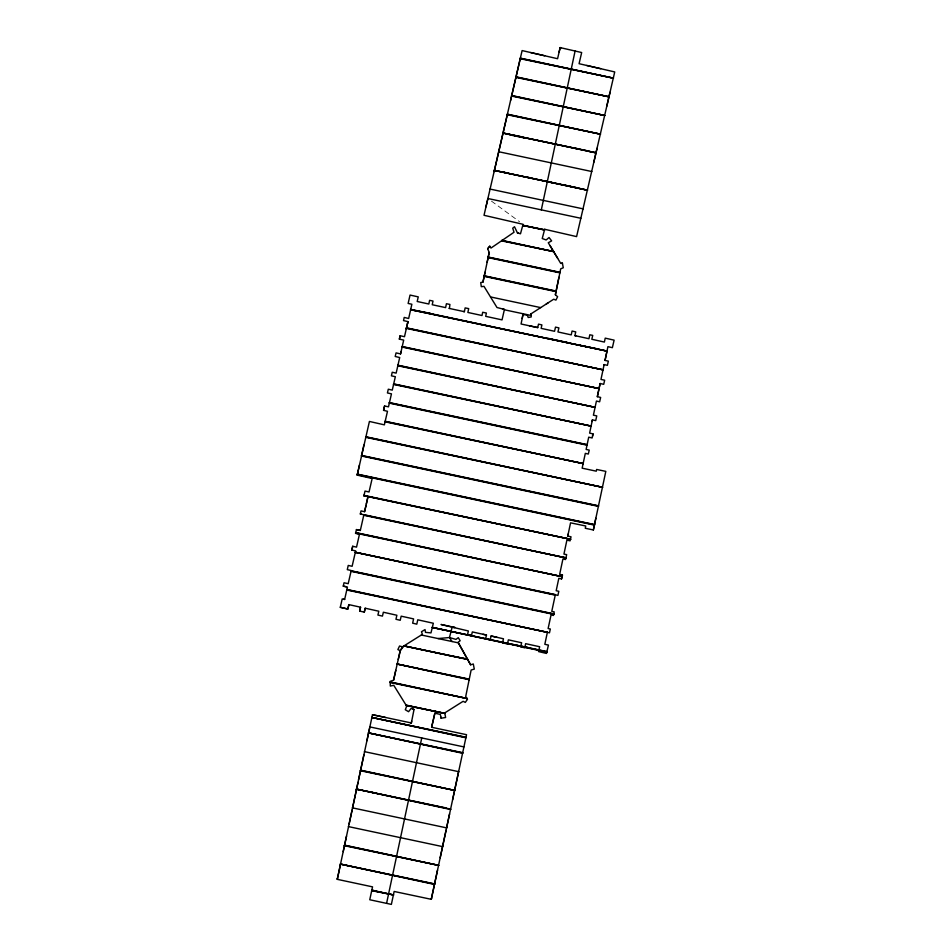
<?xml version="1.0" encoding="UTF-8"?>
<svg xmlns="http://www.w3.org/2000/svg" width="952" height="952" viewBox="0 0 952 952"><rect width="100%" height="100%" fill="white"/><g stroke="black" fill="none" stroke-linecap="round" stroke-linejoin="round"><path stroke-width="0.71" stroke-dasharray="4.76 3.57" d="M491.422 201.098L519.554 221.721"/><path stroke-width="1.43" d="M434.576 884.456L340.352 864.071L434.588 883.884M344.35 845.685L438.729 865.392L344.588 845.15M348.373 826.586L442.74 846.649M352.383 807.843L446.762 827.907M360.392 770.715L454.782 790.434L360.618 770.192M364.402 751.628L458.805 771.691M462.672 753.282L368.412 732.885L462.684 752.699M371.601 890.655L393.581 894.975L371.827 890.132M379.396 891.738L377.23 891.857M384.798 892.893L383.846 892.905M450.629 809.497L356.381 789.101L445.941 807.927M489.911 189.043L583.195 208.881M564.155 185.021L587.515 190.21L494.219 170.372L578.09 187.984M498.539 151.701L591.846 171.538M502.858 133.018L596.166 152.855L502.858 133.018L521.672 136.802M508.392 173.169L503.739 172.181M512.152 135.351L526.313 138.361M515.805 77.35L609.149 96.842L516.032 76.826M520.125 58.679L613.469 78.171L520.351 58.155M531.621 178.107L526.98 177.12M351.145 570.784L553.79 613.861M361.57 455.437L598.499 505.81M365.616 437.277L602.568 487.305L365.818 436.754M384.989 421.807L583.267 463.6L385.191 421.272M389.451 402.589L587.146 444.62M393.497 384.43L591.228 426.115L393.7 383.894M397.746 365.747L595.214 407.361L397.948 365.211M406.314 328.38L603.152 369.864L406.504 327.845M546.888 652.156L432.172 627.416L546.924 651.584M529.74 647.931L512.64 644.516M567.785 342.541L548.162 338.365M355.548 533.108L562.204 576.686L355.75 532.573M555.325 595.167L355.215 552.267L555.361 594.595M363.89 495.695L570.593 539.284L363.89 495.695L367.984 496.67L364.58 511.676L361.034 510.903L360.32 513.973L363.866 514.782L360.32 530.454L356.441 529.586L355.572 533.37L359.451 534.286L356.536 547.126L352.704 546.258L351.835 550.042L355.667 550.91L352.121 566.285L348.242 565.428L347.29 569.641L351.217 570.51L348.194 583.683L344.029 582.767L343.255 586.123L346.171 586.765M410.562 309.686L607.138 351.121L410.562 309.686L430.387 313.327M346.683 590.002L547.507 632.342L346.885 589.466M357.416 474.144L594.512 524.552M363.676 515.246L566.047 557.908L363.878 514.711M402.018 347.052L599.177 388.618L402.22 346.528M488.233 257.052L559.978 272.296M465.945 737.812L371.78 717.439L465.992 737.241M390.106 682.501L467.194 698.53L390.296 681.965M469.229 679.728L397.091 664.032L469.276 679.157M484.294 275.806L556.123 291.074M501.644 240.88L553.814 251.614L501.835 240.344M408.075 705.658L445.024 713.417L406.076 705.491L408.087 705.563M418.797 668.744L469.348 679.395M411.704 721.128L411.347 722.961L410.3 722.735M435.766 652.763L467.753 659.248L403.85 645.884L435.778 652.667M433.267 711.013L406.159 705.146M448.535 655.476L467.706 659.462M406.135 705.242L406.694 706.146L405.302 709.74L408.563 711.703L411.157 708.395L414.025 709.49L411.347 722.961L372.482 714.714L337.27 879.339L372.541 886.859L369.757 899.747L391.367 904.4L394.14 891.465L431.28 899.319L466.539 734.694L431.613 727.268L434.874 713.179L440.324 714.428L441.145 718.213L445.607 717.499L444.786 712.893L463.136 701.303L465.29 702.409L467.492 699.292L465.718 696.507L471.133 670.018L474.298 669.101L473.287 663.984L470.609 664.793L458.055 642.279L460.161 640.744L458.293 637.673L455.948 639.399L449.475 637.531L438.027 638.554M523.826 225.743L522.803 225.207L544.52 229.825L523.85 225.648M435.195 711.418L433.279 710.918M531.145 313.755L531.216 316.957L528.193 317.48L527.337 315.136L522.981 314.517L521.065 324.001L537.737 327.595L538.499 324.144L541.902 324.918L541.129 328.357L554.552 331.284L555.504 327.119L558.907 327.881L557.955 331.95L571.224 334.878L572.081 331.046L575.734 331.903L574.913 335.639L588.955 338.71L589.812 334.783L592.739 335.401L591.823 339.281L604.377 342.065L605.234 338.138L614.111 340.15L612.374 347.67L607.923 346.659L605.044 360.415L608.352 361.129L607.4 365.354L604.139 364.58L600.974 379.432L604.663 380.205L603.711 384.322L600.117 383.513L597.332 396.687L600.641 397.448L599.629 401.803L596.428 401.042L593.405 415.179L596.761 415.893L595.714 420.594L592.406 419.868L592.061 421.486M522.184 318.468L522.981 314.517M463.469 311.494L464.386 311.685L465.147 307.901L468.693 308.627L467.872 312.458L482.01 315.517L482.676 312.268L486.377 313.029L485.698 316.338L502.037 319.884L504.429 309.436L497.003 307.52L483.973 286.338L481.295 286.683L480.724 282.554L482.973 282.078L485.044 272.189M530.645 314.089L553.683 299.225L555.932 300.094L557.622 296.691L555.373 294.775L558.955 277.294M490.577 296.953L540.605 307.591M555.373 294.775L560.68 268.857L563.275 267.75L562.358 262.966L561.585 263.168M483.021 634.282L486.472 635.043L485.651 638.78L490.256 639.78L491.113 635.995L503.477 638.78L502.525 642.85L507.452 643.957L508.368 639.839L521.636 642.755L520.673 646.872L524.754 647.788L525.659 643.671L539.653 646.729L538.546 651.573L546.496 653.441L548.423 645.099L544.83 644.29L547.364 632.354L549.471 632.842L550.327 629.01L548.126 628.522L551.053 614.921L553.445 615.444L554.219 611.898L551.779 611.327L555.313 594.798L557.908 595.417L558.812 591.299L556.182 590.728L558.812 578.316L561.549 578.935L562.453 574.96L559.681 574.294L562.929 558.955L565.524 559.538L566.666 554.647L563.941 554.076L566.904 540.129L570.069 540.843L571.033 536.821L567.773 536.059L568.213 533.977M487.127 262.312L489.197 252.423L487.662 248.734L489.78 246.187L490.97 248.067L514.02 232.252L512.723 228.182L514.496 226.743L517.471 232.966L518.852 233.347M482.973 282.078L489.197 252.423M567.773 536.059L570.557 522.838L585.742 525.992L585.266 528.253L593.358 529.966L605.817 471.371L596.618 469.455L596.273 471.18L582.148 468.17L585.313 453.366L588.324 454.033L589.24 450.106L586.123 449.439L588.717 437.17L592.12 437.979L593.025 433.91L589.621 433.1L592.406 419.868M597.332 396.687L600.117 383.513M603.996 365.247L604.139 364.58M605.044 360.415L606.983 351.181M386.583 903.365L421.748 737.955M541.319 209.868L575.091 51.027M431.506 898.236L431.28 899.319L434.243 885.467M593.358 529.966L595.845 518.257M340.507 864.202L337.27 879.339L337.508 878.256M343.196 851.635L346.528 836.094M349.134 823.92L352.085 810.057M352.537 807.974L358.023 782.354M358.547 779.866L363.95 754.638M366.913 740.775L369.876 726.923L463.921 746.915M370.495 792.1L375.421 792.933M379.324 892.048L372.91 890.358M393.581 894.975L379.17 891.917M434.517 884.182L437.527 870.128M440.181 857.752L446.107 830.049M446.559 827.966L449.57 813.912M452.581 799.858L458.602 771.751M356.381 789.458L361.308 789.934M554.861 183.046L549.982 182.225M577.447 148.667L572.735 147.976M521.613 137.112L586.741 150.642M577.424 344.803L597.225 348.801M357.345 474.453L357.202 475.107L372.149 478.511L369.043 491.982L365.009 491.065L363.962 495.766L364.092 495.159M449.415 308.46L449.915 304.45L446.417 303.736L445.607 307.615L432.232 304.735L433.005 301.046L429.602 300.332L428.828 304.021L417.19 301.486L418.249 296.881L410.05 295.06L408.134 303.45L411.871 304.259L408.658 318.492L404.207 317.433L403.529 320.598L407.944 321.609L407.515 323.478M359.428 465.1L357.202 475.107L369.424 421.45L384.37 424.854L387.488 411.3L383.513 410.336L384.513 405.98L388.487 406.837L391.462 393.854L387.428 392.95L388.297 389.213L392.272 390.118L395.342 376.706L391.415 375.838L392.224 372.244L396.151 373.113L399.697 357.535L395.199 356.488L396.068 352.894L400.566 353.894L401.101 351.502M361.641 455.092L363.866 445.072M406.694 706.146L393.759 685.297L390.308 686.071L390.213 681.37L393.569 680.18L400.221 650.704L402.482 646.824L422.367 634.365L421.498 631.735L425.044 629.581L425.473 632.354L430.982 632.89L433.338 623.251L417.761 619.8L416.797 624.167L412.644 623.155L413.596 618.895L401.185 616.17L400.221 620.288L395.961 619.276L396.877 615.254L383.358 612.231L382.454 616.111L377.908 615.063L378.813 611.232L365.199 608.209L364.295 612.136L359.689 611.089L360.558 607.209L348.86 604.615L347.861 609.03L340.292 607.305L342.208 598.915L344.648 599.439L347.432 587.039L343.255 586.123M359.689 611.089L360.558 607.209M400.566 353.894L403.684 340.102L399.364 339.138L400.137 335.735L404.493 336.699L407.944 321.609L406.218 329.154M592.489 436.278L593.025 433.91M399.364 339.138L400.137 335.735M352.704 546.258L351.835 550.042M348.86 604.615L347.861 609.03L340.292 607.305M393.569 680.18L395.782 670.351M398.245 659.486L400.221 650.704L403.838 645.98M364.58 511.676L365.949 505.667M366.282 504.167L367.984 496.67M561.549 578.935L562.453 574.96M364.295 612.136L365.199 608.209M485.96 206.905L487.9 198.516L580.839 218.27M494.124 171.622L507.333 114.478M510.581 100.472L520.292 58.453M431.613 727.268L434.874 713.179M593.81 162.256L597.059 148.25M606.781 106.231L610.03 92.225M559.133 52.015L560.157 47.6L581.672 52.538L579.078 63.701L614.73 71.936L576.591 236.608L544.675 229.277L542.235 238.524L546.162 239.963L549.042 237.524L551.625 240.88L548.269 242.748L560.728 263.395L562.43 263.347M544.461 230.134L544.675 229.277M511.712 96.081L604.817 115.513L511.724 95.498M507.392 114.752L600.498 134.184L507.404 114.18M489.78 246.187L487.662 248.734M546.293 303.997L548.173 302.784M596.166 152.855L586.682 150.94M372.851 890.667L371.601 890.298M372.482 714.714L385.441 717.463M520.125 58.322L613.469 78.171M515.817 77.005L609.149 96.842M511.498 95.676L604.817 115.513M507.178 114.347L600.498 134.184M494.219 170.372L587.515 190.21M522.755 225.422L544.473 230.039M501.668 240.535L553.814 251.614M488.067 257.23L560.05 272.534M488.043 257.587L559.931 272.867M484.128 275.985L556.206 291.312M484.104 276.342L556.087 291.645M504.358 309.781L530.799 315.398M410.586 309.34L607.138 351.121M406.337 328.023L603.152 369.864M402.041 346.707L599.177 388.618M397.769 365.389L595.214 407.361M393.509 384.072L591.228 426.115M389.273 402.767L587.229 444.858M389.261 403.124L587.11 445.179M385.001 421.45L583.267 463.6M365.639 436.932L602.568 487.305M361.379 455.615L598.582 506.047M361.367 455.972L598.463 506.381M357.238 474.334L594.595 524.79M357.214 474.679L594.476 525.123M363.914 495.337L570.593 539.284M363.7 514.889L566.047 557.908M355.572 532.751L562.204 576.686M355.215 552.267L555.444 594.833M350.967 570.962L553.874 614.099M350.943 571.307L553.755 614.433M346.707 589.645L547.507 632.342M432.172 627.416L547.007 651.822M421.355 635.008L458.388 642.874L470.609 664.793M403.85 645.884L448.559 655.381M397.091 664.032L418.82 668.649M390.13 682.156L467.194 698.53M445.024 713.417L435.219 711.334M371.78 717.439L466.063 737.479M368.412 732.885L462.815 752.949M360.392 770.358L454.782 790.434M356.381 789.101L450.772 809.164M344.362 845.328L438.729 865.392M340.352 864.071L434.719 884.134M529.395 325.798L537.737 327.595M449.046 308.377L464.386 311.685M574.913 335.639L575.853 335.842M343.529 599.201L344.648 599.439M486.472 635.043L472.335 631.926L471.526 635.377L467.587 634.472L468.36 630.974L441.014 624.488L455.068 627.475L452.069 627.428L449.475 637.531L452.081 641.541M384.596 405.992L383.668 410.372M356.441 529.586L360.32 530.454M491.113 635.995L497.063 637.34M360.32 513.973L361.582 514.258M561.085 47.814L560.157 47.6L557.574 58.715L522.112 50.575L484.021 215.295L523.076 224.303L520.482 233.787L517.471 232.966M530.68 52.538L544.699 55.763M586.718 65.462L600.724 68.699M502.763 309.007L504.429 309.436M402.482 646.824L399.554 646.015L397.877 649.562L400.221 650.704M413.192 709.169L414.025 709.49M512.307 135.136L507.666 134.149M550.28 246.068L557.646 258.266M440.895 717.07L441.145 718.213"/></g></svg>
